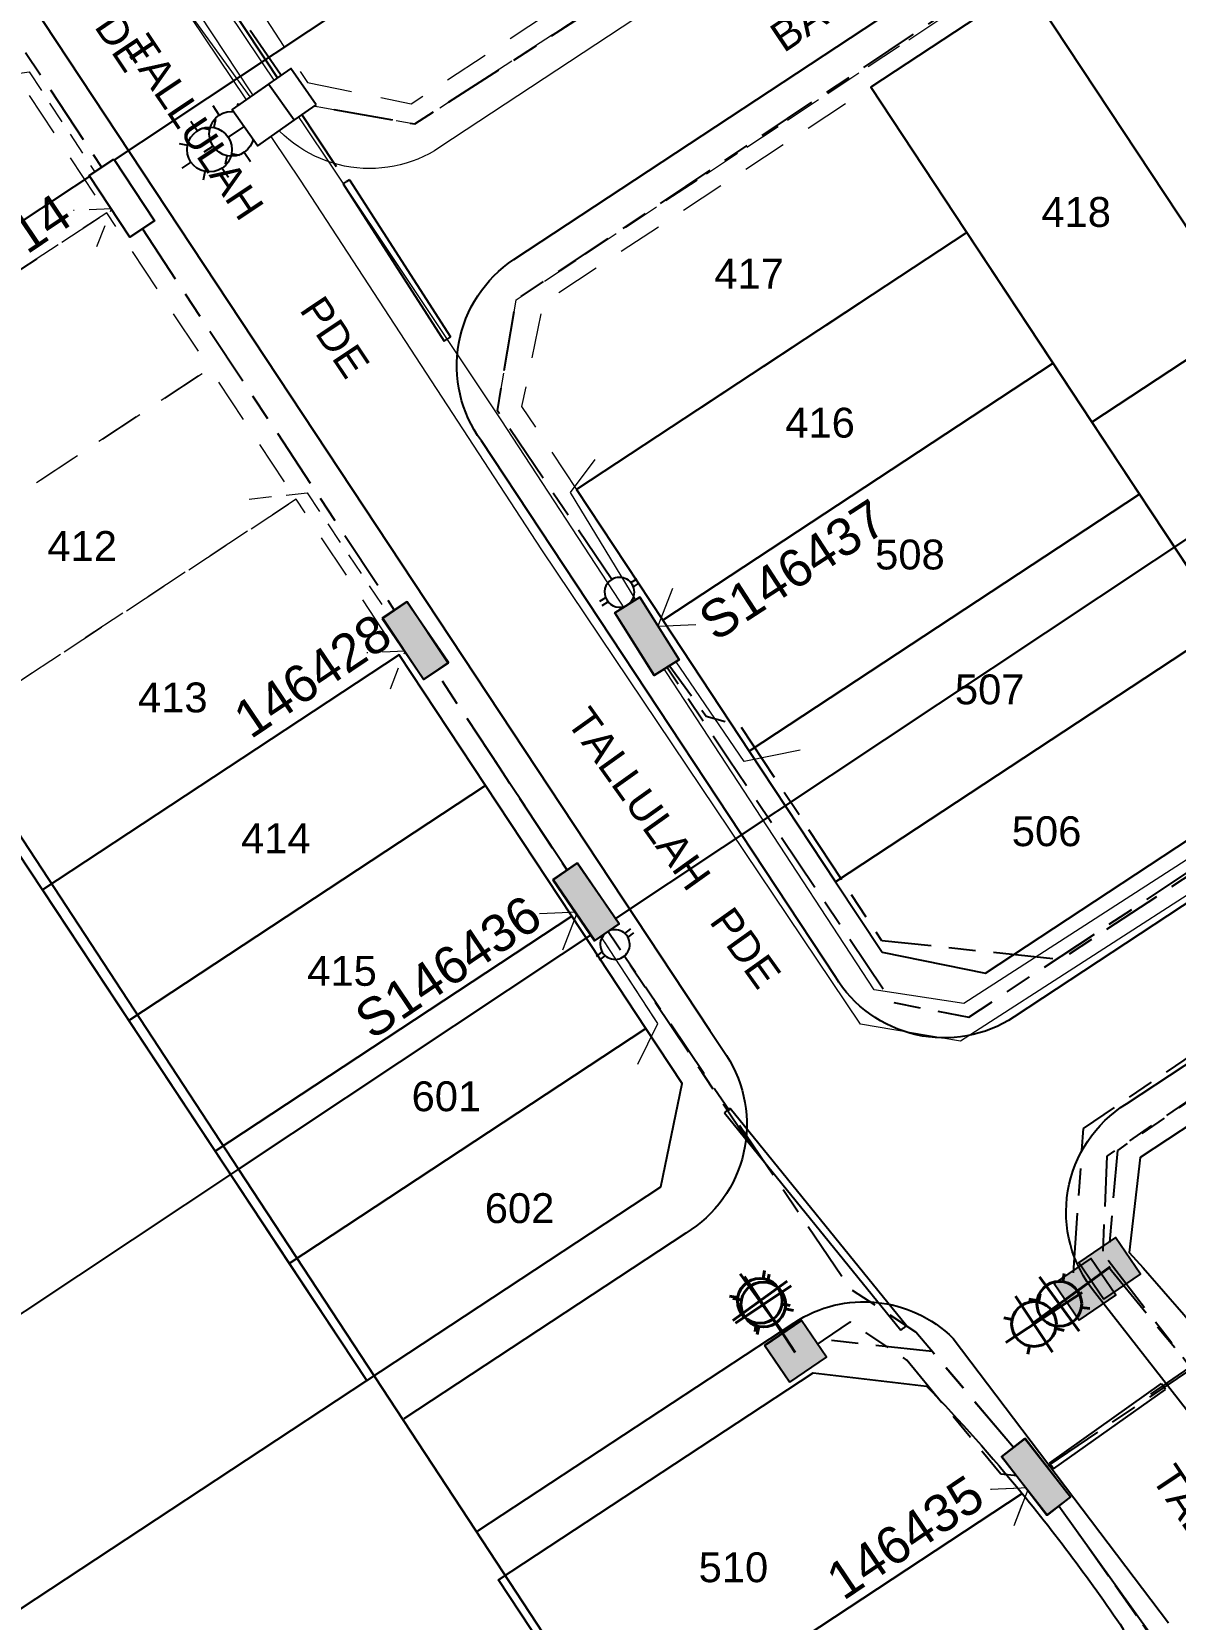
# Model space of a CAD drawing. Header units: metres. Extents: x 301970 to 303550, y 6271876 to 6273079.
# Drawn here: x 302526.3 to 302602.9, y 6272359.8 to 6272466.1 of the extents above; entities that cross this region are included whole.
import ezdxf
from ezdxf.enums import TextEntityAlignment as Align

# ---------------------------------------------------------------- set-up
doc = ezdxf.new("R2010")
doc.units = ezdxf.units.M
for name, pattern in [('Cable Exist UG', [8.2, 4, -1.2, 1.8, -1.2]), ('Dash', [5, 3, -2]), ('IE Trench LV', [6.5, 5, -1.5]), ('IECLdasha', [5, 3, -2])]:
    doc.linetypes.add(name, pattern=pattern)
for name, color, linetype in [('_User SL New', 7, 'Continuous'), ('_User_LV_Exist', 7, 'Continuous'), ('_User_service', 7, 'Continuous'), ('_User_SL_SPonly', 7, 'Continuous'), ('Duct_SP_NEW', 7, 'Continuous'), ('Equip_SP_LV_NEW', 7, 'Continuous'), ('Equip_SP_SL_EXT', 7, 'Continuous'), ('Mains_HV_NEW_U72', 7, 'Continuous'), ('Mains_LV_NEW_R6', 7, 'Continuous'), ('Mains_LV_NEW_T84', 7, 'Continuous'), ('Notes_HV_MISC', 7, 'Continuous'), ('Notes_LV_MISC', 7, 'Continuous'), ('Notes_SP_MISC', 7, 'Continuous'), ('SupportsUG_SP_LV_EXT', 7, 'Continuous'), ('SupportsUG_SP_LV_NEW', 7, 'Continuous'), ('SupportsUG_SP_LV_SL_EXT', 7, 'Continuous'), ('Trench_SP_NEW', 7, 'Continuous'), ('UG_Details_SP_MISC', 7, 'Continuous')]:
    doc.layers.add(name, color=color, linetype=linetype)
doc.layers.add('_User_subdivision', color=7, linetype='Continuous', transparency=0.7)
doc.layers.add('Cadastre Developer_SP_NEW', color=7, linetype='Continuous', lineweight=5)
doc.layers.add('Cadastre Land Parcels_SP_EXT', color=7, linetype='Continuous', lineweight=5, transparency=0.7)
doc.layers.add('Features_HIDE', color=1, linetype='Continuous', plot=False)
doc.styles.add('COLUMN_LABEL', font='arial.ttf')
doc.styles.add('iecARIAL', font='arial.ttf', dxfattribs={"height": 2})
doc.styles.add('POLE_LABEL', font='arial.ttf')
doc.styles.add('RoadName', font='arial.ttf', dxfattribs={"height": 2.5})
doc.styles.add('SL_LABEL', font='arial.ttf')
doc.styles.get("Standard").update_dxf_attribs({"font": 'arial.ttf'})
doc.linetypes.add('Cable New UG', pattern='A,7,-0.25,["x",Standard,S=2,R=0,X=0.2,Y=-0.8],-2.1', length=9.35)
doc.linetypes.add('IE Trench HV', pattern='A,7,-0.2,["/",Standard,S=3,R=0,X=0.6,Y=-1.4],-2.5', length=9.7)
doc.linetypes.add('IECLROUO1', pattern='A,7,-0.7,[133,ltypeshp.shx,S=0.5,R=0,X=-0.3,Y=-0.1],-1.2', length=8.9)

# ---------------------------------------------------------------- blocks, each defined once
blk = doc.blocks.new('*U69')
blk.add_wipeout([(0.9, 3.56), (3.63, -0.57), (1.98, -1.66), (-0.75, 2.47)])
at = {"lineweight": -3}
blk.add_lwpolyline([(0.9, 3.56), (3.63, -0.57), (1.98, -1.66), (-0.75, 2.47)], close=True, dxfattribs=at)
for tag, height, flags, p in [('ASSET_NUM', 2.5, 8, (2, 4)), ('STREET_CODE', 0.2, 9, (1.5, 2)), ('OWNED_BY', 0.2, 9, (1.5, 1.8)), ('OPERATED_BY', 0.2, 9, (1.5, 1.6)), ('STATE', 0.2, 9, (1.5, 1.2)), ('SUPPORT_TYPE', 0.2, 9, (1.5, 1)), ('MAINTAINED_BY', 0.2, 9, (1.5, 1.4)), ('SUBURB', 0.2, 9, (1.5, 0.2)), ('STREETNAME', 0.2, 9, (1.5, 0)), ('USAGE', 0.2, 9, (1.5, 0.8)), ('LEGEND', 0.2, 9, (1.5, 0.6)), ('PARENT', 0.2, 9, (1.5, 0.4)), ('Z', 0.2, 1, (1.5, -0.6)), ('LOCATION', 0.2, 9, (1.5, -0.2)), ('NOTES', 0.2, 9, (1.5, -0.4))]:
    blk.add_attdef(tag, text='', height=height, dxfattribs=dict(flags=flags)).set_placement(p, align=Align.MIDDLE_LEFT)
blk = doc.blocks.new('*U120')
for p, q in [((-0.32, 5.94), (-0.39, 6.44)), ((0.01, 6), (-0.06, 6.49)), ((-0.01, 4), (0.06, 3.51)), ((0.32, 4.06), (0.39, 3.56))]:
    blk.add_line(p, q)
blk.add_lwpolyline([(0.98, 5.15, 1), (-0.98, 4.85, 1)], format="xyb", close=True)
for tag, p, flags in [('OPERATING_VOLTAGE', (0.04, 2.67), 9), ('NO_PHASES', (0.03, 2.4), 9), ('CONSTRUCTED_VOLTAGE', (0.04, 2.12), 9), ('OPERATED_BY', (0.01, 1.42), 9), ('ORIENTATION', (0.02, 0.88), 9), ('OWNED_BY', (0.03, 1.12), 9), ('ACTUAL_STATUS', (0.05, 1.89), 9), ('MAINTAINED_BY', (0.04, 1.65), 9), ('STATE', (0.01, 0.18), 9), ('SWITCH_TYPE', (0.01, -0.06), 9), ('USAGE', (0.03, 0.63), 9), ('NOTES', (0.03, 0.43), 1), ('Z', (0.02, -0.56), 9), ('LEGEND', (0.02, -0.32), 9)]:
    blk.add_attdef(tag, p, '', height=0.2, dxfattribs=dict(flags=flags))
blk = doc.blocks.new('*U77')
for p, q in [((-0.19, 5.98), (-0.2, 6.48)), ((0.14, 5.99), (0.13, 6.48)), ((-0.14, 4.01), (-0.13, 3.52)), ((0.19, 4.02), (0.2, 3.52))]:
    blk.add_line(p, q)
blk.add_lwpolyline([(1, 5.02, 1), (-1, 4.98, 1)], format="xyb", close=True)
for tag, p, flags in [('OPERATING_VOLTAGE', (0.04, 2.67), 9), ('NO_PHASES', (0.03, 2.4), 9), ('CONSTRUCTED_VOLTAGE', (0.04, 2.12), 9), ('OPERATED_BY', (0.01, 1.42), 9), ('ORIENTATION', (0.02, 0.88), 9), ('OWNED_BY', (0.03, 1.12), 9), ('ACTUAL_STATUS', (0.05, 1.89), 9), ('MAINTAINED_BY', (0.04, 1.65), 9), ('STATE', (0.01, 0.18), 9), ('SWITCH_TYPE', (0.01, -0.06), 9), ('USAGE', (0.03, 0.63), 9), ('NOTES', (0.03, 0.43), 1), ('Z', (0.02, -0.56), 9), ('LEGEND', (0.02, -0.32), 9)]:
    blk.add_attdef(tag, p, '', height=0.2, dxfattribs=dict(flags=flags))
blk = doc.blocks.new('*U133')
for p, q in [((0, 0), (-1.27, -1.91)), ((0, 0), (0, 0)), ((-3.35, -2.33), (-3.97, -1.91)), ((-2.5, -1.14), (-2.39, -1.69)), ((-0.07, -2.75), (-0.63, -2.86)), ((-4.12, -3.57), (-3.57, -3.46)), ((-0.22, -4.4), (-0.85, -3.99)), ((-2.93, -4.41), (-3.34, -5.03)), ((-1.69, -5.18), (-1.8, -4.63))]:
    blk.add_line(p, q)
blk.add_circle((-2.1, -3.16), 1.5)
at = {"style": 'SL_LABEL'}
for tag, height, flags, p in [('ASSET_NUM', 2.5, 8, (2, 2)), ('STREET_CODE', 0.2, 9, (0, -0.2))]:
    blk.add_attdef(tag, text='', height=height, dxfattribs=dict(at, flags=flags)).set_placement(p, align=Align.MIDDLE_LEFT)
for tag, p, flags in [('Z', (0, 0), 1), ('OPERATED_BY', (0, -9.61), 9)]:
    blk.add_attdef(tag, p, '', height=0.2, dxfattribs=dict(flags=flags))
for tag, height, flags, p in [('CONSTRUCTED_VOLTAGE', 0.2, 9, (0, -0.4)), ('CONTROL_TYPE', 0.2, 9, (0, -0.6)), ('LANTERN_PURPOSE', 0.2, 9, (0, -0.8)), ('LANTERN_TYPE', 0.2, 9, (0, -1)), ('OPERATING_VOLTAGE', 0.2, 9, (0, -1.4)), ('ORIENTATION', 0.2, 9, (0, -1.6)), ('OWNED_BY', 0.2, 9, (0, -1.8)), ('STATE', 0.2, 9, (0, -2)), ('NO_PHASES', 0.2, 9, (0, -1.2)), ('USAGE', 0.2, 9, (0, -2.2)), ('LNUMBER', 2.5, 8, (1.2, -2.8)), ('CEXIST', 0.2, 9, (0, -2.4)), ('CNEW', 0.2, 9, (0, -2.6)), ('CNUMBER', 0.2, 9, (0, -2.8)), ('CREMOVE', 0.2, 9, (0, -3)), ('CREPLACE', 0.2, 9, (0, -3.2)), ('LKINGHEIGHT', 0.2, 9, (0, -3.4)), ('LBRACKET', 0.2, 9, (0, -3.6)), ('LBRACKETVOCAB', 0.2, 9, (0, -3.8)), ('LCATEGORY', 0.2, 9, (0, -4)), ('LCHARGE1', 0.2, 9, (0, -4.2)), ('LCHARGE1PERCENT', 0.2, 9, (0, -4.4)), ('LCHARGE2', 0.2, 9, (0, -4.6)), ('LCHARGE2PERCENT', 0.2, 9, (0, -4.8)), ('LCHARGE3', 0.2, 9, (0, -5)), ('LCHARGE3PERCENT', 0.2, 9, (0, -5.2)), ('LEXIST', 0.2, 9, (0, -5.4)), ('LLAMP', 0.2, 9, (0, -5.6)), ('LLAMPVOCAB', 0.2, 9, (0, -5.8)), ('LMAST', 0.2, 9, (0, -6)), ('LMASTVOCAB', 0.2, 9, (0, -6.2)), ('LNEW', 0.2, 9, (0, -6.4)), ('LANTNUMBER', 0.2, 9, (0, -6.6)), ('LOUTREACH', 0.2, 9, (0, -7)), ('LOUTREACHVOCAB', 0.2, 9, (0, -7.2)), ('LRATECODE', 0.2, 9, (0, -7.4)), ('SUBURB', 0.2, 9, (0, -8.6)), ('LREMOVE', 0.2, 9, (0, -7.6)), ('LREPLACE', 0.2, 9, (0, -7.8)), ('LTYPE', 0.2, 9, (0, -8)), ('LTYPEVOCAB', 0.2, 9, (0, -8.2)), ('LEGEND', 0.2, 9, (0, -8.4)), ('STREETNAME', 0.2, 9, (0, -8.8)), ('LOCATION', 0.2, 9, (0, -9)), ('NOTES', 0.2, 9, (0, -9.2)), ('MAINTAINED_BY', 0.2, 9, (0, -9.86))]:
    blk.add_attdef(tag, text='', height=height, dxfattribs=dict(flags=flags)).set_placement(p, align=Align.MIDDLE_LEFT)
blk = doc.blocks.new('COLUMN_NEW')
for tag, flags, p in [('LOCATION', 9, (1.5, -2.2)), ('Z', 1, (1.5, -2.8)), ('NOTES', 9, (1.5, -2.4)), ('LABEL_ALIGNMENT', 9, (1.5, -2.6))]:
    blk.add_attdef(tag, text='', height=0.2, dxfattribs=dict(flags=flags)).set_placement(p, align=Align.MIDDLE_LEFT)
blk.add_wipeout([(-1.485, -1.485), (1.485, -1.485), (1.485, 1.485), (-1.485, 1.485)])
at = {"lineweight": -3}
blk.add_lwpolyline([(-1.485, -1.485), (1.485, -1.485), (1.485, 1.485), (-1.485, 1.485)], close=True, dxfattribs=at)
for tag, height, flags, p in [('ASSET_NUM', 2.5, 8, (2, 2)), ('STREET_CODE', 0.2, 9, (1.5, 0)), ('OWNED_BY', 0.2, 9, (1.5, -0.4)), ('OPERATED_BY', 0.2, 9, (1.5, -0.6)), ('STATE', 0.2, 9, (1.5, -1)), ('COLUMN_TYPE', 0.2, 9, (1.5, -0.2)), ('MAINTAINED_BY', 0.2, 9, (1.5, -0.8)), ('SUBURB', 0.2, 9, (1.5, -1.8)), ('STREETNAME', 0.2, 9, (1.5, -2)), ('USAGE', 0.2, 9, (1.5, -1.2)), ('LEGEND', 0.2, 9, (1.5, -1.4)), ('PARENT', 0.2, 9, (1.5, -1.6))]:
    blk.add_attdef(tag, text='', height=height, dxfattribs=dict(flags=flags)).set_placement(p, align=Align.MIDDLE_LEFT)
at = {"style": 'POLE_LABEL', "flags": 9}
blk.add_attdef('STRUCTURE_PLANT_NUMBER', text='', height=0.2, dxfattribs=at).set_placement((1.5, 0.242), align=Align.MIDDLE_LEFT)
blk = doc.blocks.new('*U140')
blk.add_hatch(color=256).paths.add_polyline_path([(-0.3, 2.79), (-1.93, 1.67), (0.86, -2.41), (2.5, -1.29)])
blk.add_lwpolyline([(-1.93, 1.67), (0.86, -2.41), (2.5, -1.29), (-0.3, 2.79)], close=True)
at = {"style": 'iecARIAL', "flags": 8}
blk.add_attdef('ASSET_NUM', (1.5, 3.5), '', height=2.5, dxfattribs=at)
for tag, p, flags in [('OWNED_BY', (0, -0.2), 9), ('STATE', (0, -0.4), 9), ('SUPPORT_TYPE', (0, -0.6), 9), ('USAGE', (0, -0.8), 9), ('LEGEND', (0, -1), 9), ('LOCATION', (0, -1.2), 9), ('STREETNAME', (0, -1.8), 9), ('SUBURB', (0, -2), 1), ('NOTES', (0, -1.4), 9), ('PARENT', (0, -1.6), 9)]:
    blk.add_attdef(tag, p, '', height=0.2, dxfattribs=dict(flags=flags))
blk = doc.blocks.new('*U135')
blk.add_hatch(color=256).paths.add_polyline_path([(-0.05, 2.89), (-1.73, 1.84), (0.91, -2.35), (2.59, -1.3)])
blk.add_lwpolyline([(-1.73, 1.84), (0.91, -2.35), (2.59, -1.3), (-0.05, 2.89)], close=True)
at = {"style": 'iecARIAL', "flags": 8}
blk.add_attdef('ASSET_NUM', (1.5, 3.5), '', height=2.5, dxfattribs=at)
for tag, p, flags in [('OWNED_BY', (0, -0.2), 9), ('STATE', (0, -0.4), 9), ('SUPPORT_TYPE', (0, -0.6), 9), ('USAGE', (0, -0.8), 9), ('LEGEND', (0, -1), 9), ('LOCATION', (0, -1.2), 9), ('STREETNAME', (0, -1.8), 9), ('SUBURB', (0, -2), 1), ('NOTES', (0, -1.4), 9), ('PARENT', (0, -1.6), 9)]:
    blk.add_attdef(tag, p, '', height=0.2, dxfattribs=dict(flags=flags))
blk = doc.blocks.new('*U123')
blk.add_hatch(color=256).paths.add_polyline_path([(-0.73, 2.56), (-2.3, 1.35), (0.72, -2.57), (2.29, -1.36)])
blk.add_lwpolyline([(-2.3, 1.35), (0.72, -2.57), (2.29, -1.36), (-0.73, 2.56)], close=True)
at = {"style": 'iecARIAL', "flags": 8}
blk.add_attdef('ASSET_NUM', (1.5, 3.5), '', height=2.5, dxfattribs=at)
for tag, p, flags in [('OWNED_BY', (0, -0.2), 9), ('STATE', (0, -0.4), 9), ('SUPPORT_TYPE', (0, -0.6), 9), ('USAGE', (0, -0.8), 9), ('LEGEND', (0, -1), 9), ('LOCATION', (0, -1.2), 9), ('STREETNAME', (0, -1.8), 9), ('SUBURB', (0, -2), 1), ('NOTES', (0, -1.4), 9), ('PARENT', (0, -1.6), 9)]:
    blk.add_attdef(tag, p, '', height=0.2, dxfattribs=dict(flags=flags))
blk = doc.blocks.new('COLUMN_EXT')
blk.add_hatch(color=256).paths.add_polyline_path([(-1.49, 1.48), (-1.49, -1.49), (1.48, -1.49), (1.48, 1.48)])
blk.add_lwpolyline([(-1.49, -1.49), (1.48, -1.49), (1.48, 1.48), (-1.49, 1.48)], close=True)
for tag, height, style, flags, p in [('ASSET_NUM', 2.5, 'COLUMN_LABEL', 8, (2, 2)), ('STRUCTURE_PLANT_NUMBER', 0.2, 'POLE_LABEL', 9, (1.81, 0.03)), ('STREET_CODE', 0.2, 'COLUMN_LABEL', 9, (1.81, -0.2))]:
    blk.add_attdef(tag, text='', height=height, dxfattribs=dict(style=style, flags=flags)).set_placement(p, align=Align.MIDDLE_LEFT)
at = {"flags": 9}
for tag, p in [('COLUMN_TYPE', (1.81, -0.4)), ('OWNED_BY', (1.81, -0.6)), ('STATE', (1.81, -0.8)), ('USAGE', (1.81, -1)), ('STREETNAME', (1.81, -1.6)), ('SUBURB', (1.81, -1.8)), ('LEGEND', (1.81, -1.2)), ('LOCATION', (1.81, -1.4)), ('NOTES', (1.81, -2))]:
    blk.add_attdef(tag, text='', height=0.2, dxfattribs=at).set_placement(p, align=Align.MIDDLE_LEFT)
at = {"flags": 1}
blk.add_attdef('Z', (1.81, -2.35), '', height=0.2, dxfattribs=at)
blk = doc.blocks.new('*U129')
at = {"lineweight": 40}
for p, q in [((0, 0), (-2.2, -1.6)), ((-2.09, -4.3), (-4.73, -0.66)), ((-3.09, -0.44), (-3.18, -1)), ((-1.59, -1.16), (-5.23, -3.81)), ((-5.45, -2.16), (-4.89, -2.25)), ((-1.37, -2.8), (-1.93, -2.72)), ((-3.73, -4.52), (-3.64, -3.96))]:
    blk.add_line(p, q, dxfattribs=at)
blk.add_circle((-3.41, -2.48), 1.5, dxfattribs=at)
at = {"style": 'iecARIAL', "flags": 8}
blk.add_attdef('ASSET_NUM', (1.5, 1.5), '', height=2.5, dxfattribs=at)
for tag, p, height, flags in [('CONSTRUCTED_VOLTAGE', (0.98, -0.65), 0.2, 9), ('CONTROL_TYPE', (0.98, -0.85), 0.2, 9), ('LANTERN_PURPOSE', (0.98, -1.05), 0.2, 9), ('LANTERN_TYPE', (0.98, -1.25), 0.2, 9), ('LNUMBER', (2.18, -3.25), 2.5, 8), ('OPERATING_VOLTAGE', (0.98, -1.65), 0.2, 9), ('ORIENTATION', (0.98, -1.85), 0.2, 9), ('OWNED_BY', (0.98, -2.05), 0.2, 9), ('STATE', (0.98, -2.25), 0.2, 9), ('NO_PHASES', (0.98, -1.45), 0.2, 9), ('USAGE', (0.98, -2.45), 0.2, 9), ('CEXIST', (0.98, -2.65), 0.2, 9), ('CNEW', (0.98, -2.85), 0.2, 9), ('CNUMBER', (0.98, -3.05), 0.2, 9), ('CREMOVE', (0.98, -3.25), 0.2, 9), ('CREPLACE', (0.98, -3.45), 0.2, 9), ('LKINGHEIGHT', (0.98, -3.65), 0.2, 9), ('LBRACKET', (0.98, -3.85), 0.2, 9), ('LBRACKETVOCAB', (0.98, -4.05), 0.2, 9), ('LCATEGORY', (0.98, -4.25), 0.2, 9), ('LCHARGE1', (0.98, -4.45), 0.2, 9), ('LCHARGE1PERCENT', (0.98, -4.65), 0.2, 9), ('LCHARGE2', (0.98, -4.85), 0.2, 9), ('LCHARGE2PERCENT', (0.98, -5.05), 0.2, 9), ('LCHARGE3', (0.98, -5.25), 0.2, 9), ('LCHARGE3PERCENT', (0.98, -5.45), 0.2, 9), ('LEXIST', (0.98, -5.65), 0.2, 9), ('LLAMP', (0.98, -5.85), 0.2, 9), ('LLAMPVOCAB', (0.98, -6.05), 0.2, 9), ('LMAST', (0.98, -6.25), 0.2, 9), ('LMASTVOCAB', (0.98, -6.45), 0.2, 9), ('LNEW', (0.98, -6.65), 0.2, 9), ('LANTNUMBER', (0.98, -6.85), 0.2, 9), ('LOUTREACH', (0.98, -7.25), 0.2, 9), ('LOUTREACHVOCAB', (0.98, -7.45), 0.2, 9), ('LRATECODE', (0.98, -7.65), 0.2, 9), ('LREMOVE', (0.98, -7.85), 0.2, 9), ('LREPLACE', (0.98, -8.05), 0.2, 9), ('LTYPE', (0.98, -8.25), 0.2, 9), ('LTYPEVOCAB', (0.98, -8.45), 0.2, 9), ('LEGEND', (0.98, -8.65), 0.2, 9), ('STREETNAME', (0.98, -9.25), 0.2, 9), ('SUBURB', (0.98, -9.45), 0.2, 1), ('LOCATION', (0.98, -8.85), 0.2, 9), ('NOTES', (0.98, -9.05), 0.2, 9)]:
    blk.add_attdef(tag, p, '', height=height, dxfattribs=dict(flags=flags))
blk = doc.blocks.new('*U139')
blk.add_wipeout([(0.84, 3.8), (3.89, -0.11), (2.33, -1.32), (-0.72, 2.58)])
at = {"lineweight": -3}
blk.add_lwpolyline([(0.84, 3.8), (3.89, -0.11), (2.33, -1.32), (-0.72, 2.58)], close=True, dxfattribs=at)
for tag, height, flags, p in [('ASSET_NUM', 2.5, 8, (2, 4)), ('STREET_CODE', 0.2, 9, (1.5, 2)), ('OWNED_BY', 0.2, 9, (1.5, 1.8)), ('OPERATED_BY', 0.2, 9, (1.5, 1.6)), ('STATE', 0.2, 9, (1.5, 1.2)), ('SUPPORT_TYPE', 0.2, 9, (1.5, 1)), ('MAINTAINED_BY', 0.2, 9, (1.5, 1.4)), ('SUBURB', 0.2, 9, (1.5, 0.2)), ('STREETNAME', 0.2, 9, (1.5, 0)), ('USAGE', 0.2, 9, (1.5, 0.8)), ('LEGEND', 0.2, 9, (1.5, 0.6)), ('PARENT', 0.2, 9, (1.5, 0.4)), ('Z', 0.2, 1, (1.5, -0.6)), ('LOCATION', 0.2, 9, (1.5, -0.2)), ('NOTES', 0.2, 9, (1.5, -0.4))]:
    blk.add_attdef(tag, text='', height=height, dxfattribs=dict(flags=flags)).set_placement(p, align=Align.MIDDLE_LEFT)
blk = doc.blocks.new('*U141')
blk.add_wipeout([(1.07, 3.74), (3.87, -0.34), (2.24, -1.46), (-0.56, 2.62)])
at = {"lineweight": -3}
blk.add_lwpolyline([(1.07, 3.74), (3.87, -0.34), (2.24, -1.46), (-0.56, 2.62)], close=True, dxfattribs=at)
for tag, height, flags, p in [('ASSET_NUM', 2.5, 8, (2, 4)), ('STREET_CODE', 0.2, 9, (1.5, 2)), ('OWNED_BY', 0.2, 9, (1.5, 1.8)), ('OPERATED_BY', 0.2, 9, (1.5, 1.6)), ('STATE', 0.2, 9, (1.5, 1.2)), ('SUPPORT_TYPE', 0.2, 9, (1.5, 1)), ('MAINTAINED_BY', 0.2, 9, (1.5, 1.4)), ('SUBURB', 0.2, 9, (1.5, 0.2)), ('STREETNAME', 0.2, 9, (1.5, 0)), ('USAGE', 0.2, 9, (1.5, 0.8)), ('LEGEND', 0.2, 9, (1.5, 0.6)), ('PARENT', 0.2, 9, (1.5, 0.4)), ('Z', 0.2, 1, (1.5, -0.6)), ('LOCATION', 0.2, 9, (1.5, -0.2)), ('NOTES', 0.2, 9, (1.5, -0.4))]:
    blk.add_attdef(tag, text='', height=height, dxfattribs=dict(flags=flags)).set_placement(p, align=Align.MIDDLE_LEFT)
blk = doc.blocks.new('*U70')
blk.add_wipeout([(1.24, 3.69), (3.85, -0.52), (2.17, -1.56), (-0.44, 2.64)])
at = {"lineweight": -3}
blk.add_lwpolyline([(1.24, 3.69), (3.85, -0.52), (2.17, -1.56), (-0.44, 2.64)], close=True, dxfattribs=at)
for tag, height, flags, p in [('ASSET_NUM', 2.5, 8, (2, 4)), ('STREET_CODE', 0.2, 9, (1.5, 2)), ('OWNED_BY', 0.2, 9, (1.5, 1.8)), ('OPERATED_BY', 0.2, 9, (1.5, 1.6)), ('STATE', 0.2, 9, (1.5, 1.2)), ('SUPPORT_TYPE', 0.2, 9, (1.5, 1)), ('MAINTAINED_BY', 0.2, 9, (1.5, 1.4)), ('SUBURB', 0.2, 9, (1.5, 0.2)), ('STREETNAME', 0.2, 9, (1.5, 0)), ('USAGE', 0.2, 9, (1.5, 0.8)), ('LEGEND', 0.2, 9, (1.5, 0.6)), ('PARENT', 0.2, 9, (1.5, 0.4)), ('Z', 0.2, 1, (1.5, -0.6)), ('LOCATION', 0.2, 9, (1.5, -0.2)), ('NOTES', 0.2, 9, (1.5, -0.4))]:
    blk.add_attdef(tag, text='', height=height, dxfattribs=dict(flags=flags)).set_placement(p, align=Align.MIDDLE_LEFT)
blk = doc.blocks.new('*U147')
at = {"lineweight": 40}
for p, q in [((-4.01, 1.96), (-0.27, 4.46)), ((-0.89, 1.34), (-3.39, 5.08)), ((-1.74, 5.23), (-1.85, 4.68)), ((-4.17, 3.62), (-3.61, 3.51)), ((-0.12, 2.81), (-0.67, 2.92)), ((-2.55, 1.19), (-2.44, 1.74)), ((0, 0), (-1.31, 1.97))]:
    blk.add_line(p, q, dxfattribs=at)
blk.add_circle((-2.14, 3.21), 1.5, dxfattribs=at)
at = {"style": 'iecARIAL', "flags": 8}
blk.add_attdef('ASSET_NUM', (1.5, 1.5), '', height=2.5, dxfattribs=at)
for tag, p, height, flags in [('CONSTRUCTED_VOLTAGE', (0.98, -0.65), 0.2, 9), ('CONTROL_TYPE', (0.98, -0.85), 0.2, 9), ('LANTERN_PURPOSE', (0.98, -1.05), 0.2, 9), ('LANTERN_TYPE', (0.98, -1.25), 0.2, 9), ('LNUMBER', (2.18, -3.25), 2.5, 8), ('OPERATING_VOLTAGE', (0.98, -1.65), 0.2, 9), ('ORIENTATION', (0.98, -1.85), 0.2, 9), ('OWNED_BY', (0.98, -2.05), 0.2, 9), ('STATE', (0.98, -2.25), 0.2, 9), ('NO_PHASES', (0.98, -1.45), 0.2, 9), ('USAGE', (0.98, -2.45), 0.2, 9), ('CEXIST', (0.98, -2.65), 0.2, 9), ('CNEW', (0.98, -2.85), 0.2, 9), ('CNUMBER', (0.98, -3.05), 0.2, 9), ('CREMOVE', (0.98, -3.25), 0.2, 9), ('CREPLACE', (0.98, -3.45), 0.2, 9), ('LKINGHEIGHT', (0.98, -3.65), 0.2, 9), ('LBRACKET', (0.98, -3.85), 0.2, 9), ('LBRACKETVOCAB', (0.98, -4.05), 0.2, 9), ('LCATEGORY', (0.98, -4.25), 0.2, 9), ('LCHARGE1', (0.98, -4.45), 0.2, 9), ('LCHARGE1PERCENT', (0.98, -4.65), 0.2, 9), ('LCHARGE2', (0.98, -4.85), 0.2, 9), ('LCHARGE2PERCENT', (0.98, -5.05), 0.2, 9), ('LCHARGE3', (0.98, -5.25), 0.2, 9), ('LCHARGE3PERCENT', (0.98, -5.45), 0.2, 9), ('LEXIST', (0.98, -5.65), 0.2, 9), ('LLAMP', (0.98, -5.85), 0.2, 9), ('LLAMPVOCAB', (0.98, -6.05), 0.2, 9), ('LMAST', (0.98, -6.25), 0.2, 9), ('LMASTVOCAB', (0.98, -6.45), 0.2, 9), ('LNEW', (0.98, -6.65), 0.2, 9), ('LANTNUMBER', (0.98, -6.85), 0.2, 9), ('LOUTREACH', (0.98, -7.25), 0.2, 9), ('LOUTREACHVOCAB', (0.98, -7.45), 0.2, 9), ('LRATECODE', (0.98, -7.65), 0.2, 9), ('LREMOVE', (0.98, -7.85), 0.2, 9), ('LREPLACE', (0.98, -8.05), 0.2, 9), ('LTYPE', (0.98, -8.25), 0.2, 9), ('LTYPEVOCAB', (0.98, -8.45), 0.2, 9), ('LEGEND', (0.98, -8.65), 0.2, 9), ('STREETNAME', (0.98, -9.25), 0.2, 9), ('SUBURB', (0.98, -9.45), 0.2, 1), ('LOCATION', (0.98, -8.85), 0.2, 9), ('NOTES', (0.98, -9.05), 0.2, 9)]:
    blk.add_attdef(tag, p, '', height=height, dxfattribs=dict(flags=flags))

msp = doc.modelspace()

# ---------------------------------------------------------------- linework, layer by layer
at = {"layer": '_User_LV_Exist', "color": 7, "linetype": 'Cable Exist UG', "flags": 128}
for points in [[(302509.48, 6272489.57), (302530.99, 6272457.01)], [(302536.3, 6272472.94), (302544.32, 6272461.28), (302551.97, 6272459.92), (302593.54, 6272486.68)], [(302565.16, 6272429.4), (302557.5, 6272440.71), (302558.75, 6272448.13), (302600.42, 6272475.99)], [(302533.72, 6272452.88), (302550.59, 6272427.35)], [(302612.2, 6272401.46), (302605.8, 6272410.9), (302605.8, 6272410.9), (302595.2, 6272403.94), (302583.23, 6272405.22), (302573.78, 6272419.59), (302571.48, 6272420.24), (302568.12, 6272424.84)], [(302562.19, 6272409.91), (302553.37, 6272423.26)], [(302592.05, 6272371.27), (302585.52, 6272379.01), (302581.14, 6272381.89), (302566.03, 6272404.14)], [(302596.07, 6272382.98), (302596.74, 6272392.64), (302609.02, 6272401), (302611.2, 6272400.79)], [(302594.38, 6272370.06), (302603.99, 6272376.56), (302598.03, 6272383.82), (302598.33, 6272390.79), (302609.06, 6272398.13)], [(302593.19, 6272369.29), (302591.2, 6272369.49), (302584.91, 6272377.13), (302581.11, 6272379.69), (302578.12, 6272377.67)]]:
    msp.add_lwpolyline(points, dxfattribs=at)
at = {"layer": '_User_service', "color": 170, "linetype": 'Dash', "lineweight": 9, "ltscale": 0.5}
for points in [[(302523.05, 6272462.92), (302526.14, 6272463.4), (302532.04, 6272454.42)], [(302530.68, 6272451.71), (302531.66, 6272454.23), (302529.11, 6272454.11)], [(302540.87, 6272434.79), (302544.76, 6272435.22), (302551.7, 6272424.8), (302551.7, 6272424.8)], [(302550.34, 6272422.09), (302551.31, 6272424.6), (302548.76, 6272424.49)], [(302566.9, 6272396.95), (302568.24, 6272399.68), (302563.24, 6272407.32), (302563.24, 6272407.32)], [(302592.1, 6272366.06), (302593.07, 6272368.58), (302590.52, 6272368.47)]]:
    msp.add_lwpolyline(points, dxfattribs=at)
at = {"layer": '_User_service', "lineweight": 9, "ltscale": 0.5, "elevation": -36.65}
for points in [[(302577.76, 6272417.98), (302574.03, 6272417.22), (302567.8, 6272426.34), (302562.4, 6272435.24), (302564.05, 6272437.45)], [(302569.22, 6272428.8), (302568.23, 6272426.29), (302570.78, 6272426.39)]]:
    msp.add_lwpolyline(points, dxfattribs=at)
at = {"layer": '_User_service', "lineweight": 9, "ltscale": 0.5}
for points in [[(302561.88, 6272404.6), (302562.86, 6272407.12), (302560.31, 6272407.01)], [(302566.9, 6272396.95), (302568.24, 6272399.68), (302563.24, 6272407.32), (302563.24, 6272407.32)], [(302592.1, 6272366.06), (302593.07, 6272368.58), (302590.52, 6272368.47)]]:
    msp.add_lwpolyline(points, dxfattribs=at)
at = {"layer": '_User_subdivision', "flags": 128}
for points, elevation in [([(302440.24, 6272539.97), (302459.95, 6272552.96, -0.413781), (302471.72, 6272550.55), (302571.73, 6272399.2), (302572.83, 6272397.54, -0.422731), (302570.11, 6272385.64), (302551.24, 6272373.21)], 0.23), ([(302610.49, 6272365.03), (302597.5, 6272381.67, -0.453192), (302599.61, 6272394.29), (302649.82, 6272427.37, -0.410785), (302661.52, 6272424.91), (302673.65, 6272406.55)], -3.95), ([(302556.19, 6272365.69), (302577.37, 6272379.64, -0.353907), (302588.01, 6272378.59), (302602.43, 6272359.55)], -3.7)]:
    msp.add_lwpolyline(points, format="xyb", dxfattribs=dict(at, elevation=elevation))
for points in [[(302517.66, 6272361.27), (302524.59, 6272359.84), (302548.75, 6272375.76), (302442.16, 6272537.05), (302427.99, 6272527.72, 0.273585), (302418.88, 6272510.72), (302517.66, 6272361.27)], [(302613.42, 6272366.94), (302620.81, 6272371.81), (302605.96, 6272394.28), (302600.53, 6272390.7), (302599.8, 6272384.33, -0.038243), (302613.42, 6272366.94)], [(302592.63, 6272368.21), (302565.53, 6272350.35), (302557.57, 6272362.41), (302578.63, 6272376.28), (302586.23, 6272375.39, -0.019922), (302592.63, 6272368.21)], [(302600.06, 6272358.14), (302572.42, 6272339.92), (302565.53, 6272350.35), (302592.63, 6272368.21, -0.025942), (302600.06, 6272358.14)]]:
    msp.add_lwpolyline(points, format="xyb", dxfattribs=at)
at = {"layer": '_User_subdivision', "elevation": -1.9, "flags": 128}
msp.add_lwpolyline([(302556.42, 6272438.7, -0.428431), (302558.6, 6272450.83), (302634.39, 6272500.76, -0.415662), (302646.18, 6272498.24), (302670.3, 6272461.74, -0.412235), (302667.84, 6272450.01), (302592.09, 6272400.11, -0.424966), (302580.13, 6272402.81)], format="xyb", close=True, dxfattribs=at)
at = {"layer": '_User_subdivision', "flags": 128}
for points in [[(302597.31, 6272439.94), (302607.75, 6272446.82), (302592.92, 6272469.25), (302582.51, 6272462.38), (302597.31, 6272439.94)], [(302568.58, 6272426.68), (302594.72, 6272443.89), (302588.94, 6272452.64), (302562.8, 6272435.43), (302568.58, 6272426.68)], [(302612.14, 6272417.5), (302622.57, 6272424.38), (302607.75, 6272446.82), (302597.31, 6272439.94), (302612.14, 6272417.5)], [(302574.36, 6272417.92), (302600.5, 6272435.13), (302594.72, 6272443.89), (302568.58, 6272426.68), (302574.36, 6272417.92)], [(302580.14, 6272409.17), (302606.28, 6272426.38), (302600.5, 6272435.13), (302574.36, 6272417.92), (302580.14, 6272409.17)], [(302583.25, 6272404.46), (302590.18, 6272403.04), (302612.14, 6272417.5), (302606.28, 6272426.38), (302580.14, 6272409.17), (302583.25, 6272404.46)], [(302532.81, 6272399.87), (302556.69, 6272415.61), (302550.91, 6272424.36), (302527.03, 6272408.63), (302532.81, 6272399.87)], [(302538.59, 6272391.12), (302562.48, 6272406.86), (302556.69, 6272415.61), (302532.81, 6272399.87), (302538.59, 6272391.12)], [(302543.55, 6272383.61), (302567.43, 6272399.34), (302562.48, 6272406.86), (302538.59, 6272391.12), (302543.55, 6272383.61)], [(302548.75, 6272375.76), (302568.45, 6272388.74), (302569.87, 6272395.66), (302567.44, 6272399.35), (302543.55, 6272383.61), (302548.75, 6272375.76)]]:
    msp.add_lwpolyline(points, dxfattribs=at)
at = {"layer": 'Cadastre Developer_SP_NEW'}
msp.add_lwpolyline([(302517.68, 6272497.32, -0.412235), (302520.13, 6272509.05), (302596.04, 6272559.04, -0.407224), (302607.65, 6272556.52), (302631.79, 6272520.01, -0.414662), (302629.37, 6272508.23), (302553.65, 6272458.35, -0.415052), (302541.85, 6272460.74)], format="xyb", close=True, dxfattribs=at)
at = {"layer": 'Cadastre Developer_SP_NEW', "linetype": 'IECLdasha', "flags": 128}
for points in [[(302544.79, 6272462.69), (302551.72, 6272461.27), (302573.66, 6272475.72), (302567.83, 6272484.6), (302541.69, 6272467.39), (302544.79, 6272462.69)], [(302507.46, 6272438.24), (302531.34, 6272453.97), (302525.56, 6272462.72), (302501.68, 6272446.99), (302507.46, 6272438.24)], [(302562.8, 6272435.43), (302588.94, 6272452.64), (302582.51, 6272462.38), (302560.54, 6272447.91), (302559.12, 6272440.99), (302562.8, 6272435.43)], [(302514.35, 6272427.81), (302538.24, 6272443.54), (302531.34, 6272453.97), (302507.46, 6272438.24), (302514.35, 6272427.81)], [(302520.13, 6272419.06), (302544.02, 6272434.79), (302538.24, 6272443.54), (302514.35, 6272427.81), (302520.13, 6272419.06)], [(302527.03, 6272408.63), (302550.91, 6272424.36), (302544.02, 6272434.79), (302520.13, 6272419.06), (302527.03, 6272408.63)]]:
    msp.add_lwpolyline(points, dxfattribs=at)
at = {"layer": 'Cadastre Land Parcels_SP_EXT'}
msp.add_lwpolyline([(302539.62, 6272389.57), (302506.04, 6272440.39), (302386.67, 6272361.19), (302328.32, 6272322.47), (302362.04, 6272271.52), (302500.88, 6272363.82), (302539.62, 6272389.57)], close=True, dxfattribs=at)
at = {"layer": 'Duct_SP_NEW'}
for p, q in [((302547.16, 6272455.9), (302547.37, 6272456.04)), ((302547.16, 6272455.9), (302553.93, 6272445.37)), ((302547.59, 6272456.18), (302547.37, 6272456.04)), ((302547.59, 6272456.18), (302554.36, 6272445.66)), ((302553.93, 6272445.37), (302554.15, 6272445.52)), ((302554.36, 6272445.66), (302554.15, 6272445.52))]:
    msp.add_line(p, q, dxfattribs=at)
at = {"layer": 'Features_HIDE', "linetype": 'Continuous'}
for points in [[(302506.76, 6272440.87), (302683.55, 6272558.16), (302650.04, 6272609.08), (302473.21, 6272492.02), (302506.76, 6272440.87)], [(302683.55, 6272558.16), (302506.76, 6272440.87), (302540.17, 6272389.93), (302684.3, 6272485.75), (302716.95, 6272507.45), (302683.55, 6272558.16)], [(302751.13, 6272455.51), (302716.95, 6272507.45), (302684.3, 6272485.75), (302540.16, 6272389.93), (302556.5, 6272365.02), (302573.63, 6272338.9), (302614.51, 6272365.75), (302751.13, 6272455.51)], [(302362.04, 6272271.52), (302395.07, 6272221.58), (302421.49, 6272181.62), (302429.04, 6272170.21), (302466.05, 6272194.71), (302475.47, 6272200.96), (302485.75, 6272207.73), (302495.65, 6272214.29), (302506.02, 6272221.2), (302516.17, 6272227.96), (302526.43, 6272234.72), (302536.95, 6272241.68), (302546.87, 6272248.26), (302557, 6272254.93), (302567.27, 6272261.69), (302577.2, 6272268.26), (302588.19, 6272275.59), (302597.7, 6272281.94), (302606.98, 6272288.05), (302573.63, 6272338.9), (302556.5, 6272365.02), (302540.16, 6272389.93), (302500.88, 6272363.82), (302362.04, 6272271.52)]]:
    msp.add_lwpolyline(points, close=True, dxfattribs=at)
at = {"layer": 'Mains_HV_NEW_U72', "linetype": 'Cable New UG', "lineweight": 0, "ltscale": 0.5, "flags": 128}
msp.add_lwpolyline([(302627.96, 6272404.35), (302621.61, 6272413.65), (302608.86, 6272405.3), (302605.7, 6272409.56), (302588.51, 6272398.49), (302581.8, 6272399.62), (302560.47, 6272431.4), (302544.31, 6272456.14), (302517.79, 6272495.59), (302507.12, 6272510.62), (302478.26, 6272552.87), (302481.75, 6272565.87), (302615.31, 6272653.59), (302622.36, 6272652.36, 0.6999), (302622.96, 6272653.81), (302620.74, 6272656.62)], format="xyb", dxfattribs=at)
msp.add_lwpolyline([(302651.87, 6272418.82), (302644.27, 6272430.72), (302609.23, 6272407.66), (302606.01, 6272412.16), (302588.72, 6272401.01), (302582.72, 6272401.94), (302557.74, 6272440.1), (302546, 6272457.7), (302516.55, 6272501.57), (302518.93, 6272508.47), (302532.71, 6272517.44), (302539.3, 6272507.67)], dxfattribs=at)
at = {"layer": 'Mains_LV_NEW_T84', "linetype": 'Cable New UG', "flags": 128}
msp.add_lwpolyline([(302600.09, 6272302.66), (302621.88, 6272317.29), (302623.59, 6272325.1), (302607.71, 6272349.11), (302605.12, 6272353.36), (302595.09, 6272367.36)], dxfattribs=at)
at = {"layer": 'Trench_SP_NEW', "linetype": 'IE Trench HV', "ltscale": 0.5, "flags": 128}
msp.add_lwpolyline([(302519.63, 6272506.03), (302518.31, 6272499.89), (302546.7, 6272457.07)], dxfattribs=at)
at = {"layer": 'Trench_SP_NEW', "linetype": 'IE Trench LV', "lineweight": 0, "ltscale": 0.5, "flags": 128}
for points in [[(302544.32, 6272461.28), (302551.97, 6272459.92), (302622.09, 6272505.47)], [(302557.51, 6272440.77), (302558.75, 6272448.13), (302623.48, 6272491.03)], [(302595.08, 6272367.36), (302605.04, 6272353.25), (302623.33, 6272325.24), (302621.6, 6272317.05), (302600.09, 6272302.66)]]:
    msp.add_lwpolyline(points, dxfattribs=at)
at = {"layer": 'Trench_SP_NEW', "color": 170, "linetype": 'Dash', "lineweight": 9, "ltscale": 0.5}
for points in [[(302523.05, 6272462.92), (302526.14, 6272463.4), (302532.04, 6272454.42)], [(302530.68, 6272451.71), (302531.66, 6272454.23), (302529.11, 6272454.11)], [(302540.87, 6272434.79), (302544.76, 6272435.22), (302551.7, 6272424.8), (302551.7, 6272424.8)], [(302550.34, 6272422.09), (302551.31, 6272424.6), (302548.76, 6272424.49)]]:
    msp.add_lwpolyline(points, dxfattribs=at)
at = {"layer": 'UG_Details_SP_MISC'}
for p, q in [((302572.71, 6272393.7), (302572.9, 6272393.85)), ((302572.71, 6272393.7), (302584.51, 6272379.14)), ((302573.09, 6272394), (302572.9, 6272393.85)), ((302573.09, 6272394), (302584.88, 6272379.45)), ((302584.51, 6272379.14), (302584.7, 6272379.29)), ((302584.88, 6272379.45), (302584.7, 6272379.29)), ((302594.46, 6272370.24), (302601.96, 6272375.57)), ((302594.73, 6272369.85), (302602.23, 6272375.17)), ((302601.96, 6272375.57), (302602.09, 6272375.37)), ((302602.23, 6272375.17), (302602.09, 6272375.37)), ((302594.46, 6272370.24), (302594.6, 6272370.05)), ((302594.73, 6272369.85), (302594.6, 6272370.05))]:
    msp.add_line(p, q, dxfattribs=at)
at = {"layer": 'UG_Details_SP_MISC', "color": 7, "linetype": 'Cable Exist UG', "elevation": -36.65, "flags": 128}
msp.add_lwpolyline([(302567.38, 6272425.75), (302572.98, 6272417.4), (302583.92, 6272401.1), (302589.06, 6272400.1), (302621.57, 6272421.59)], dxfattribs=at)
at = {"layer": 'UG_Details_SP_MISC', "color": 7, "linetype": 'Cable Exist UG', "flags": 128}
for points in [[(302574.92, 6272391), (302574.15, 6272391.98), (302563.55, 6272407.84), (302556.6, 6272418.38)], [(302601.26, 6272374.85), (302603.88, 6272376.66), (302598.39, 6272383.8), (302599.03, 6272391.18), (302610.7, 6272399.26)], [(302592.05, 6272371.28), (302586.6, 6272377.7), (302578.68, 6272378.57)]]:
    msp.add_lwpolyline(points, dxfattribs=at)

# ---------------------------------------------------------------- block references
at = {"layer": '_User SL New'}
for name, p, rotation in [('COLUMN_EXT', (302596.84, 6272381.87), 34.27422414120936), ('*U147', (302596.65, 6272381.67), 89.67728973717139)]:
    msp.add_blockref(name, p, dxfattribs=dict(at, rotation=rotation))
at = {"layer": '_User_SL_SPonly', "linetype": 'IE Trench HV', "rotation": 337.2363681526717}
msp.add_blockref('*U133', (302542.86, 6272461.36, -36.65), dxfattribs=at)
at = {"layer": 'Equip_SP_LV_NEW', "linetype": 'Cable Exist UG', "rotation": 299.7686907840895}
for name, p in [('*U77', (302561.33, 6272426.07, -36.65)), ('*U120', (302561.03, 6272402.48))]:
    msp.add_blockref(name, p, dxfattribs=at)
at = {"layer": 'Equip_SP_SL_EXT', "linetype": 'Cable Exist UG', "rotation": 270}
msp.add_blockref('*U129', (302577.55, 6272377.69), dxfattribs=at)
at = {"layer": 'Equip_SP_SL_EXT', "linetype": 'Cable Exist UG'}
msp.add_blockref('*U129', (302598.53, 6272383.38), dxfattribs=at)
at = {"layer": 'SupportsUG_SP_LV_SL_EXT'}
for p, rotation in [((302598.49, 6272383.28), 34.30038459280863), ((302577.45, 6272377.74), 304.3003845928086)]:
    msp.add_blockref('COLUMN_EXT', p, dxfattribs=dict(at, rotation=rotation))

# ---------------------------------------------------------------- texts
at = {"layer": '_User_subdivision', "linetype": 'IECLdasha'}
for s, p in [('507', (302590.46, 6272421.05)), ('506', (302594.27, 6272411.55)), ('414', (302542.66, 6272411.08)), ('415', (302547.09, 6272402.2)), ('601', (302554.08, 6272393.8)), ('602', (302558.98, 6272386.31))]:
    msp.add_text(s, height=2, dxfattribs=at).set_placement(p, align=Align.CENTER)
at = {"layer": '_User_subdivision'}
msp.add_text('510', height=2, dxfattribs=at).set_placement((302573.3, 6272362.26), align=Align.CENTER)
at = {"layer": 'Cadastre Developer_SP_NEW'}
for s, p in [('418', (302596.25, 6272453.02)), ('417', (302574.35, 6272448.89)), ('416', (302579.1, 6272438.91)), ('508', (302585.12, 6272430.08)), ('413', (302535.76, 6272420.51))]:
    msp.add_text(s, height=2, dxfattribs=at).set_placement(p, align=Align.CENTER)
at = {"layer": 'Cadastre Developer_SP_NEW', "linetype": 'IECLdasha'}
msp.add_text('412', height=2, dxfattribs=at).set_placement((302529.69, 6272430.65), align=Align.CENTER)
at = {"layer": 'Notes_HV_MISC', "linetype": 'IE Trench HV', "insert": (302541.57, 6272454.97), "char_height": 2, "width": 37.4121, "attachment_point": 2, "rotation": 303.8387, "style": 'RoadName'}
msp.add_mtext('TALLULAH         PDE', dxfattribs=at)
at = {"layer": 'Notes_LV_MISC', "linetype": 'IE Trench HV', "insert": (302526.8, 6272475.48), "char_height": 2, "width": 37.4121, "attachment_point": 2, "rotation": 303.8387, "style": 'RoadName'}
msp.add_mtext('TALLULAH         PDE', dxfattribs=at)
at = {"layer": 'Notes_SP_MISC', "linetype": 'IE Trench HV', "char_height": 2, "attachment_point": 2, "style": 'RoadName'}
for s, insert, width, rotation in [('BANJO     ST', (302582.52, 6272470.97), 37.4121, 33.8387), ('TALLULAH                        PDE', (302613.61, 6272354.36), 49.0259, 303.8387)]:
    msp.add_mtext(s, dxfattribs=dict(at, insert=insert, width=width, rotation=rotation))

# ---------------------------------------------------------------- next in the draw order: block references
at = {"layer": '_User SL New', "rotation": 34.274225}
msp.add_blockref('COLUMN_NEW', (302577.47, 6272377.72), dxfattribs=at)
at = {"layer": '_User_SL_SPonly', "rotation": 124.8753977977148}
msp.add_blockref('COLUMN_NEW', (302543.29, 6272461.57, -36.65), dxfattribs=at)
at = {"layer": 'SupportsUG_SP_LV_NEW'}
ref = msp.add_blockref('*U69', (302530.91, 6272453.99), dxfattribs=at)
ref.add_attrib('ASSET_NUM', 'P14', dxfattribs={"layer": '0', "height": 2.5, "rotation": 34}).set_placement((302523.36, 6272450.87), align=Align.MIDDLE_LEFT)
ref = msp.add_blockref('*U70', (302565.81, 6272424.54, -36.65), dxfattribs=dict(at, rotation=0.2453395515879897))
ref.add_attrib('ASSET_NUM', 'S146437', dxfattribs={"layer": '0', "height": 2.5, "rotation": 33}).set_placement((302571.4, 6272426.25, -36.65), align=Align.MIDDLE_LEFT)
ref = msp.add_blockref('*U69', (302550.56, 6272424.37), dxfattribs=at)
ref.add_attrib('ASSET_NUM', '146428', dxfattribs={"layer": '0', "height": 2.5, "rotation": 34}).set_placement((302540.27, 6272419.71), align=Align.MIDDLE_LEFT)
ref = msp.add_blockref('*U141', (302561.78, 6272406.69), dxfattribs=at)
ref.add_attrib('ASSET_NUM', 'S146436', dxfattribs={"layer": '0', "height": 2.5, "rotation": 34}).set_placement((302548.39, 6272399.56), align=Align.MIDDLE_LEFT)
ref = msp.add_blockref('*U139', (302591.98, 6272368.08), dxfattribs=at)
ref.add_attrib('ASSET_NUM', '146435', dxfattribs={"layer": '0', "height": 2.5, "rotation": 34}).set_placement((302579.96, 6272362.02), align=Align.MIDDLE_LEFT)

# ---------------------------------------------------------------- next in the draw order: block references
at = {"layer": '_User SL New', "linetype": 'IE Trench HV', "rotation": 337.4387871403606}
msp.add_blockref('*U133', (302541.37, 6272460.31), dxfattribs=at)
at = {"layer": '_User SL New'}
msp.add_blockref('*U147', (302577.44, 6272377.65), dxfattribs=at)
at = {"layer": '_User SL New', "rotation": 34.27422414120936}
msp.add_blockref('COLUMN_EXT', (302577.47, 6272377.72), dxfattribs=at)
at = {"layer": 'SupportsUG_SP_LV_EXT'}
for name, p in [('*U135', (302567.08, 6272425.34, -36.65)), ('*U140', (302551.72, 6272425.13)), ('*U140', (302563.14, 6272407.63)), ('*U123', (302593.57, 6272369.32))]:
    msp.add_blockref(name, p, dxfattribs=at)

# ---------------------------------------------------------------- next in the draw order: texts
at = {"layer": 'Notes_LV_MISC', "lineweight": 0, "style": 'RoadName'}
msp.add_text('TALLULAH   PDE', height=2, rotation=305.5622, dxfattribs=at).set_placement((302569.33, 6272411.44), align=Align.MIDDLE_CENTER)

# ---------------------------------------------------------------- next in the draw order: block references
at = {"layer": '_User SL New', "rotation": 125.0778167854036}
msp.add_blockref('COLUMN_NEW', (302541.81, 6272460.52), dxfattribs=at)

# ---------------------------------------------------------------- next in the draw order: linework, layer by layer
at = {"layer": 'Mains_LV_NEW_R6', "linetype": 'IECLROUO1', "lineweight": 0, "ltscale": 0.5, "flags": 128}
msp.add_lwpolyline([(302540.95, 6272461.73), (302534.48, 6272470.65), (302534.48, 6272473.89)], dxfattribs=at)

doc.saveas('drawing.dxf')
